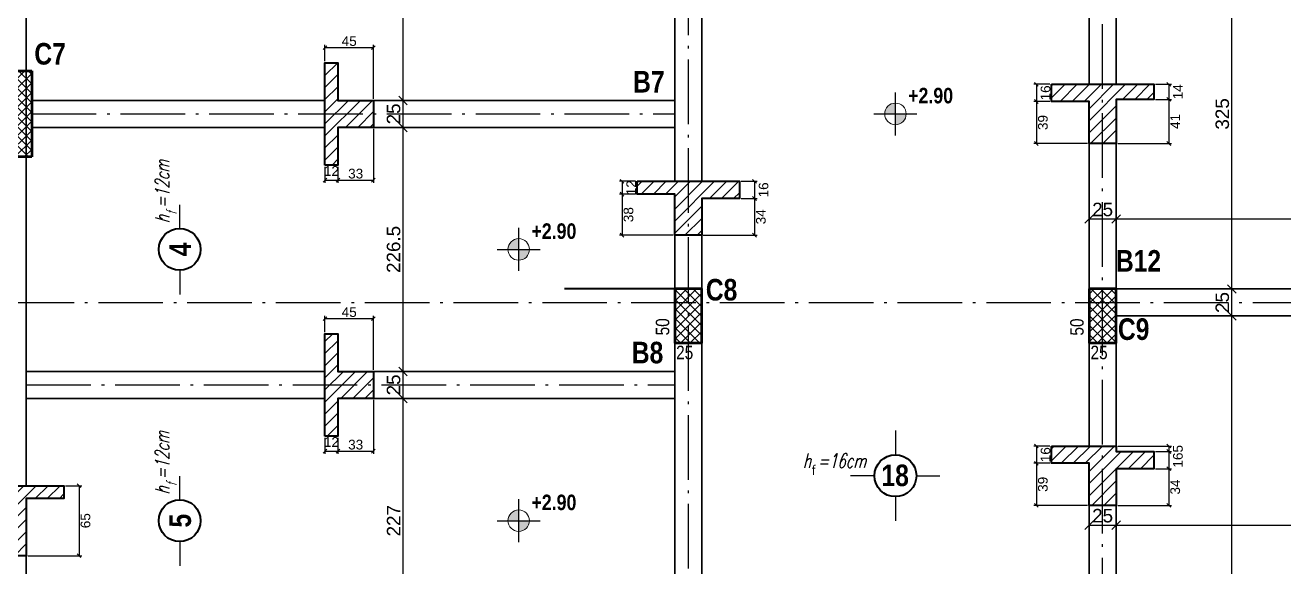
# Model space of a CAD drawing. Header units: millimetres. Extents: x -554 to 5391, y -796 to 3409.
# Drawn here: x 964 to 2134, y 933 to 1435 of the extents above; entities that cross this region are included whole.
import ezdxf

# ---------------------------------------------------------------- set-up
doc = ezdxf.new("R2010")
doc.units = ezdxf.units.MM
doc.linetypes.add('DASHDOT', pattern=[82.5, 60, -10, 2.5, -10])
doc.linetypes.add('Solid Line copy-002', pattern=[82.5, 60, -10, 2.5, -10])
for name, color, linetype, lineweight in [('!Armirovka', 210, 'Continuous', 35), ('!Column', 10, 'Continuous', 50), ('!Dimension', 70, 'Continuous', 25), ('!Hatch', 70, 'Continuous', 25), ('!Hf', 132, 'Continuous', 25), ('035', 30, 'Continuous', 30), ('Osi', 70, 'DASHDOT', 25)]:
    doc.layers.add(name, color=color, linetype=linetype, lineweight=lineweight)
doc.layers.add('text', color=7, linetype='Continuous')
doc.styles.add('GENERATED_STYLE_3', font='ARIALNB.TTF')
doc.styles.get("Standard").update_dxf_attribs({"font": 'arial.ttf'})
doc.styles.add('АRM_nadpis', font='simplex.shx', dxfattribs={"width": 0.7, "oblique": 15})
doc.dimstyles.new('RC_PLAN', dxfattribs={"dimtxt": 12.5, "dimasz": 8, "dimexe": 4, "dimexo": 0, "dimgap": 2.5, "dimtad": 1, "dimdec": 1, "dimdsep": 46, "dimtxsty": 'Standard', "dimblk": 'OBLIQUE', "dimcen": 2.5, "dimclrd": 3, "dimclre": 3, "dimclrt": 7, "dimazin": 3, "dimtfac": 1, "dimtmove": 2, "dimatfit": 3})
doc.dimstyles.new('RC_SECTION', dxfattribs={"dimtxt": 9, "dimasz": 3.5, "dimexe": 2.5, "dimexo": 1.5, "dimgap": 1.5, "dimtad": 1, "dimdec": 0, "dimtxsty": 'Standard', "dimblk": 'OBLIQUE', "dimcen": 2.5, "dimclrd": 3, "dimclre": 3, "dimclrt": 7, "dimazin": 3, "dimtfac": 1, "dimtmove": 2, "dimatfit": 3})

# ---------------------------------------------------------------- blocks, each defined once
blk = doc.blocks.new('A$C08487612')
at = {"layer": '!Hf', "color": 4, "linetype": 'Continuous', "lineweight": 25}
for p, q in [((228, 613), (228, 831)), ((228, 224), (228, 0))]:
    blk.add_line(p, q, dxfattribs=at)
at = {"layer": '!Hf', "color": 4, "linetype": 'Continuous', "lineweight": 40}
blk.add_circle((228, 419), 194, dxfattribs=at)
at = {"layer": '!Hf', "style": 'АRM_nadpis', "oblique": 15, "width": 0.7}
for s, height, p in [('h =12cm', 131.2, (131, 663)), ('f', 91.9, (197, 742))]:
    blk.add_text(s, height=height, rotation=90, dxfattribs=at).set_placement(p)
at = {"layer": '!Hf', "color": 4, "linetype": 'Continuous', "lineweight": 5, "insert": (133, 419), "char_height": 200, "attachment_point": 2, "rotation": 90, "style": 'GENERATED_STYLE_3'}
blk.add_mtext('5', dxfattribs=at)
blk = doc.blocks.new('A$C7118115C')
at = {"layer": '!Hf', "color": 4, "linetype": 'Continuous', "lineweight": 25}
for p, q in [((228, 613), (228, 831)), ((228, 224), (228, 0))]:
    blk.add_line(p, q, dxfattribs=at)
at = {"layer": '!Hf', "color": 4, "linetype": 'Continuous', "lineweight": 40}
blk.add_circle((228, 419), 194, dxfattribs=at)
at = {"layer": '!Hf', "style": 'АRM_nadpis', "oblique": 15, "width": 0.7}
for s, height, p in [('h =12cm', 131.2, (131, 663)), ('f', 91.9, (197, 742))]:
    blk.add_text(s, height=height, rotation=90, dxfattribs=at).set_placement(p)
at = {"layer": '!Hf', "color": 4, "linetype": 'Continuous', "lineweight": 5, "insert": (133, 419), "char_height": 200, "attachment_point": 2, "rotation": 90, "style": 'GENERATED_STYLE_3'}
blk.add_mtext('4', dxfattribs=at)
blk = doc.blocks.new('_Oblique')
at = {"color": 0, "linetype": 'ByBlock', "lineweight": -2}
blk.add_line((-0.5, -0.5), (0.5, 0.5), dxfattribs=at)

msp = doc.modelspace()

# ---------------------------------------------------------------- hatches: boundary and pattern name
at = {"layer": '!Hatch'}
h = msp.add_hatch(dxfattribs=at)
h.set_pattern_fill('ANSI37', color=256, scale=50)
h.set_pattern_definition([(45, (-894969.693, -493911.5317), (-4.419417382, 4.419417382), []), (135, (-894969.693, -493911.5317), (-4.419417382, -4.419417382), [])])
h.paths.add_polyline_path([(950.42, 1393.13), (930.42, 1393.13), (930.42, 1313.13), (950.42, 1313.13)])
h.paths.add_polyline_path([(970.42, 1393.13), (950.42, 1393.13), (950.42, 1313.13), (970.42, 1313.13)])
h = msp.add_hatch(dxfattribs=at)
h.set_pattern_fill('ANSI37', color=256, scale=50)
h.set_pattern_definition([(45, (-894949.697, -493471.8046), (-4.419417382, 4.419417382), []), (135, (-894949.697, -493471.8046), (-4.419417382, -4.419417382), [])])
h.paths.add_polyline_path([(1580.42, 1190.64), (1567.92, 1190.64), (1567.92, 1165.63), (1580.42, 1165.64)])
h.paths.add_polyline_path([(1592.92, 1190.64), (1580.42, 1190.64), (1580.42, 1165.64), (1592.92, 1165.64)])
h.paths.add_polyline_path([(1580.42, 1165.64), (1580.42, 1142.86), (1592.92, 1142.86), (1592.92, 1165.64)])
h.paths.add_polyline_path([(1580.42, 1165.64), (1567.92, 1165.63), (1567.92, 1142.86), (1580.42, 1142.86)])
h.paths.add_polyline_path([(1580.42, 1142.86), (1567.92, 1142.86), (1567.92, 1140.64), (1580.42, 1140.64)])
h.paths.add_polyline_path([(1592.92, 1142.86), (1580.42, 1142.86), (1580.42, 1140.64), (1592.92, 1140.64)])
h = msp.add_hatch(dxfattribs=at)
h.set_pattern_fill('ANSI37', color=256, scale=50)
h.set_pattern_definition([(45, (-894544.7005, -493471.8046), (-4.419417382, 4.419417382), []), (135, (-894544.7005, -493471.8046), (-4.419417382, -4.419417382), [])])
h.paths.add_polyline_path([(1965.41, 1190.64), (1952.91, 1190.64), (1952.91, 1165.63), (1965.41, 1165.64)])
h.paths.add_polyline_path([(1977.91, 1190.64), (1965.41, 1190.64), (1965.41, 1165.64), (1977.91, 1165.64)])
h.paths.add_polyline_path([(1965.41, 1165.64), (1965.41, 1142.86), (1977.91, 1142.86), (1977.91, 1165.64)])
h.paths.add_polyline_path([(1965.41, 1165.64), (1952.91, 1165.63), (1952.91, 1142.86), (1965.41, 1142.86)])
h.paths.add_polyline_path([(1965.41, 1142.86), (1952.91, 1142.86), (1952.91, 1140.64), (1965.41, 1140.64)])
h.paths.add_polyline_path([(1977.91, 1142.86), (1965.41, 1142.86), (1965.41, 1140.64), (1977.91, 1140.64)])
h = msp.add_hatch()
h.set_pattern_fill('ANSI31', scale=2.5)
h.paths.add_polyline_path([(1242.9, 1305.63), (1242.9, 1340.63), (1242.9, 1365.63), (1242.9, 1400.63), (1254.9, 1400.63), (1254.9, 1365.63), (1287.9, 1365.63), (1287.9, 1340.63), (1254.9, 1340.63), (1254.9, 1305.63)])
h = msp.add_hatch()
h.set_pattern_fill('ANSI31', scale=2.5)
h.paths.add_polyline_path([(1917.91, 1380.6), (1952.91, 1380.6), (1977.91, 1380.6), (2012.91, 1380.6), (2012.91, 1366.6), (1977.91, 1366.6), (1977.91, 1325.6), (1952.91, 1325.6), (1952.91, 1364.6), (1917.91, 1364.6)])
h = msp.add_hatch(color=7)
h.paths.add_polyline_path([(1762.9, 1353.1), (1772.9, 1353.1), (1772.9, 1363.1, 0.4142136)])
h.paths.add_polyline_path([(1772.9, 1353.1), (1772.9, 1343.1, 0.4142136), (1782.9, 1353.1)])
h = msp.add_hatch()
h.set_pattern_fill('ANSI31', scale=2.5)
h.paths.add_polyline_path([(1532.92, 1290.6), (1567.92, 1290.6), (1592.92, 1290.6), (1627.92, 1290.6), (1627.92, 1274.6), (1592.92, 1274.6), (1592.92, 1240.6), (1567.92, 1240.6), (1567.92, 1278.6), (1532.92, 1278.6)])
h = msp.add_hatch(color=7)
h.paths.add_polyline_path([(1412.9, 1227.35), (1422.9, 1227.35), (1422.9, 1237.35, 0.4142136)])
h.paths.add_polyline_path([(1422.9, 1227.35), (1422.9, 1217.35, 0.4142136), (1432.9, 1227.35)])
h = msp.add_hatch()
h.set_pattern_fill('ANSI31', scale=2.5)
h.paths.add_polyline_path([(1242.9, 1054.14), (1242.9, 1089.14), (1242.9, 1114.14), (1242.9, 1149.14), (1254.9, 1149.14), (1254.9, 1114.14), (1287.9, 1114.14), (1287.9, 1089.14), (1254.9, 1089.14), (1254.9, 1054.14)])
h = msp.add_hatch()
h.set_pattern_fill('ANSI31', scale=2.5)
h.paths.add_polyline_path([(1917.9, 1044.85), (1952.9, 1044.85), (1977.9, 1044.85), (1977.9, 1039.85), (2012.9, 1039.85), (2012.9, 1023.85), (1977.9, 1023.85), (1977.9, 989.85), (1952.9, 989.85), (1952.9, 1028.85), (1917.9, 1028.85)])
h = msp.add_hatch()
h.set_pattern_fill('ANSI31', scale=2.5)
h.paths.add_polyline_path([(900.41, 1008.1), (935.41, 1008.1), (965.41, 1008.1), (1000.41, 1008.1), (1000.41, 996.1), (965.41, 996.1), (965.41, 943.1), (935.41, 943.1), (935.41, 996.1), (900.41, 996.1)])
h = msp.add_hatch(color=7)
h.paths.add_polyline_path([(1412.9, 975.6), (1422.9, 975.6), (1422.9, 985.6, 0.4142136)])
h.paths.add_polyline_path([(1422.9, 975.6), (1422.9, 965.6, 0.4142136), (1432.9, 975.6)])

# ---------------------------------------------------------------- linework, layer by layer
at = {"layer": '!Armirovka', "color": 2}
for p, q in [((1592.92, 1190.64), (1465.4, 1190.64)), ((1977.91, 1190.64), (1977.91, 1178.14))]:
    msp.add_line(p, q, dxfattribs=at)
at = {"layer": '!Column'}
for p, q in [((950.42, 1393.13), (970.42, 1393.13)), ((970.42, 1393.13), (970.42, 1313.13)), ((970.42, 1313.13), (930.42, 1313.13))]:
    msp.add_line(p, q, dxfattribs=at)
for points in [[(1567.92, 1190.64), (1567.92, 1140.64), (1592.92, 1140.64), (1592.92, 1190.64)], [(1952.91, 1190.64), (1952.91, 1140.64), (1977.91, 1140.64), (1977.91, 1190.64)]]:
    msp.add_lwpolyline(points, close=True, dxfattribs=at)
at = {"color": 7, "linetype": 'Continuous', "lineweight": 25}
msp.add_line((1567.92, 1409.62), (1567.92, 1385.12), dxfattribs=at)
at = {"color": 7, "lineweight": 25}
for p, q in [((1772.9, 1333.1), (1772.9, 1373.1)), ((1752.9, 1353.1), (1792.9, 1353.1)), ((1422.9, 1207.35), (1422.9, 1247.35)), ((1402.9, 1227.35), (1442.9, 1227.35)), ((1422.9, 955.6), (1422.9, 995.6)), ((1402.9, 975.6), (1442.9, 975.6))]:
    msp.add_line(p, q, dxfattribs=at)
at = {"color": 4, "linetype": 'Continuous', "lineweight": 25}
for p, q in [((1772.9, 1059.22), (1772.9, 1036.78)), ((1753.47, 1017.35), (1731.03, 1017.35)), ((1792.33, 1017.35), (1814.16, 1017.35)), ((1772.9, 997.92), (1772.9, 975.48))]:
    msp.add_line(p, q, dxfattribs=at)
at = {"color": 3, "lineweight": 35}
for points in [[(1242.9, 1305.63), (1242.9, 1340.63), (1242.9, 1365.63), (1242.9, 1400.63), (1254.9, 1400.63), (1254.9, 1365.63), (1287.9, 1365.63), (1287.9, 1340.63), (1254.9, 1340.63), (1254.9, 1305.63)], [(1917.91, 1380.6), (1952.91, 1380.6), (1977.91, 1380.6), (2012.91, 1380.6), (2012.91, 1366.6), (1977.91, 1366.6), (1977.91, 1325.6), (1952.91, 1325.6), (1952.91, 1364.6), (1917.91, 1364.6)], [(1532.92, 1290.6), (1567.92, 1290.6), (1592.92, 1290.6), (1627.92, 1290.6), (1627.92, 1274.6), (1592.92, 1274.6), (1592.92, 1240.6), (1567.92, 1240.6), (1567.92, 1278.6), (1532.92, 1278.6)], [(1242.9, 1054.14), (1242.9, 1089.14), (1242.9, 1114.14), (1242.9, 1149.14), (1254.9, 1149.14), (1254.9, 1114.14), (1287.9, 1114.14), (1287.9, 1089.14), (1254.9, 1089.14), (1254.9, 1054.14)], [(1917.9, 1044.85), (1952.9, 1044.85), (1977.9, 1044.85), (1977.9, 1039.85), (2012.9, 1039.85), (2012.9, 1023.85), (1977.9, 1023.85), (1977.9, 989.85), (1952.9, 989.85), (1952.9, 1028.85), (1917.9, 1028.85)], [(900.41, 1008.1), (935.41, 1008.1), (965.41, 1008.1), (1000.41, 1008.1), (1000.41, 996.1), (965.41, 996.1), (965.41, 943.1), (935.41, 943.1), (935.41, 996.1), (900.41, 996.1)]]:
    msp.add_lwpolyline(points, close=True, dxfattribs=at)
at = {"color": 7, "lineweight": 20}
for centre in [(1772.9, 1353.1), (1422.9, 1227.35), (1422.9, 975.6)]:
    msp.add_circle(centre, 10, dxfattribs=at)
at = {"color": 4, "linetype": 'Continuous', "lineweight": 40}
msp.add_circle((1772.9, 1017.35), 19.43, dxfattribs=at)
at = {"layer": '035'}
for p, q in [((965.41, 1008.1), (965.41, 1698.1)), ((1567.92, 1290.6), (1567.92, 1505.63)), ((1592.92, 1290.6), (1592.92, 1505.63)), ((1952.91, 1380.6), (1952.91, 1503.41)), ((1977.91, 1380.6), (1977.91, 1503.41)), ((970.42, 1365.63), (1242.9, 1365.63)), ((1287.9, 1365.63), (1567.92, 1365.63)), ((970.42, 1340.63), (1242.9, 1340.63)), ((1287.9, 1340.63), (1567.92, 1340.63)), ((1952.91, 1170.91), (1952.91, 1325.6)), ((1977.91, 1170.91), (1977.91, 1325.6)), ((1567.92, 860.76), (1567.92, 1240.6)), ((1592.92, 829.09), (1592.92, 1240.6)), ((1952.91, 1190.63), (2255.4, 1190.63)), ((1977.91, 1165.63), (2255.4, 1165.63)), ((1952.9, 1044.85), (1952.9, 1140.91)), ((1977.9, 1044.85), (1977.9, 1140.91)), ((965.41, 1114.14), (1242.9, 1114.14)), ((1287.9, 1114.14), (1567.91, 1114.14)), ((965.41, 1089.14), (1242.9, 1089.14)), ((1287.9, 1089.14), (1567.91, 1089.14)), ((1952.9, 869.14), (1952.9, 989.85)), ((1977.9, 869.14), (1977.9, 989.85)), ((965.41, 645.64), (965.41, 943.1))]:
    msp.add_line(p, q, dxfattribs=at)
at = {"layer": 'Osi', "linetype": 'Solid Line copy-002', "lineweight": 25}
for p, q in [((1580.42, 2641.16), (1580.42, 221.26)), ((1965.41, 221.26), (1965.41, 2641.85)), ((970.42, 1353.13), (1567.92, 1353.13)), ((124.88, 1178.14), (4062.96, 1178.14)), ((965.41, 1101.64), (1567.91, 1101.64))]:
    msp.add_line(p, q, dxfattribs=at)

# ---------------------------------------------------------------- block references
at = {"layer": '!Hf', "xscale": 0.1, "yscale": 0.1, "zscale": 0.1}
for name, p in [('A$C7118115C', (1085.09, 1185.48)), ('A$C08487612', (1085.09, 933.73))]:
    msp.add_blockref(name, p, dxfattribs=at)

# ---------------------------------------------------------------- texts
at = {"layer": 'text', "style": 'АRM_nadpis', "oblique": 15, "width": 0.7}
msp.add_text('h =16cm', height=13.122, dxfattribs=at).set_placement((1686.87, 1024.7))
at = {"layer": 'text', "style": 'АRM_nadpis'}
msp.add_text('f', height=9.19, dxfattribs=at).set_placement((1694.67, 1018.1))
at = {"layer": 'text', "color": 6, "linetype": 'Continuous', "lineweight": 5, "attachment_point": 2, "style": 'GENERATED_STYLE_3'}
for s, insert, char_height in [('C7', (987.5, 1418.91), 20), ('+2.90', (1805.6, 1377.3), 14.4), ('+2.90', (1455.6, 1251.55), 14.4), ('C8', (1611.36, 1199.94), 20), ('C9', (1994.24, 1163.37), 20), ('{\\fArial Narrow|b0|i0|c204|p34;25}', (1577.09, 1137.97), 12.5), ('{\\fArial Narrow|b0|i0|c204|p34;25}', (1962.09, 1137.97), 12.5), ('+2.90', (1455.6, 999.8), 14.4)]:
    msp.add_mtext(s, dxfattribs=dict(at, insert=insert, char_height=char_height))
at = {"layer": 'text', "color": 3, "linetype": 'Continuous', "lineweight": 5, "char_height": 20, "attachment_point": 2, "style": 'GENERATED_STYLE_3'}
for s, insert in [('B7', (1543.81, 1392.95)), ('B12', (1998.73, 1226.73)), ('B8', (1542.6, 1141.63))]:
    msp.add_mtext(s, dxfattribs=dict(at, insert=insert))
at = {"layer": 'text', "color": 6, "linetype": 'Continuous', "lineweight": 5, "char_height": 12.5, "attachment_point": 2, "rotation": 90, "style": 'GENERATED_STYLE_3'}
for insert in [(1550.27, 1155.51), (1935.27, 1155.3)]:
    msp.add_mtext('{\\fArial Narrow|b0|i0|c204|p34;50}', dxfattribs=dict(at, insert=insert))
at = {"layer": 'text', "color": 4, "linetype": 'Continuous', "lineweight": 5, "insert": (1772.66, 1027.68), "char_height": 20, "attachment_point": 2, "style": 'GENERATED_STYLE_3'}
msp.add_mtext('18', dxfattribs=at)

# ---------------------------------------------------------------- dimensions: what is measured, and where the dimension line sits
at = {"layer": '!Dimension'}
for base, p1, p2, location in [((1315.4, 1365.6), (1315.4, 1365.6), (1315.4, 1592.1), (1306.65, 1478.85)), ((2085.4, 1190.6), (2085.4, 1190.6), (2085.4, 1515.6), (2076.65, 1353.1)), ((1315.4, 1340.6), (1315.4, 1340.6), (1315.4, 1365.6), (1306.65, 1353.1)), ((1315.4, 1114.1), (1315.4, 1114.1), (1315.4, 1340.6), (1306.65, 1227.35)), ((2085.4, 1165.6), (2085.4, 1165.6), (2085.4, 1190.6), (2076.65, 1178.1)), ((2085.4, 610.6), (2085.4, 610.6), (2085.4, 1165.6), (2076.65, 888.1)), ((1315.4, 1089.1), (1315.4, 1089.1), (1315.4, 1114.1), (1306.65, 1101.6)), ((1315.4, 862.1), (1315.4, 862.1), (1315.4, 1089.1), (1306.65, 975.6))]:
    msp.add_linear_dim(base=base, p1=p1, p2=p2, angle=90, location=location, dimstyle='RC_PLAN', override={"dimtmove": 2}, dxfattribs=at).render()
for base, p1, p2 in [((1242.9, 1414.63), (1242.9, 1400.63), (1287.9, 1365.63)), ((1254.9, 1291.63), (1254.9, 1305.63), (1287.9, 1340.63)), ((1242.9, 1291.63), (1242.9, 1305.63), (1254.9, 1305.63)), ((1242.9, 1163.14), (1242.9, 1149.14), (1287.9, 1114.14)), ((1254.9, 1040.14), (1254.9, 1054.14), (1287.9, 1089.14)), ((1242.9, 1040.14), (1242.9, 1054.14), (1254.9, 1054.14))]:
    msp.add_linear_dim(base=base, p1=p1, p2=p2, dimstyle='RC_SECTION', dxfattribs=at).render()
for base, p1, p2 in [((1903.91, 1380.6), (1917.91, 1380.6), (1917.91, 1364.6)), ((2026.91, 1380.6), (2012.91, 1380.6), (2012.91, 1366.6)), ((2026.91, 1366.6), (2012.91, 1366.6), (1977.91, 1325.6)), ((1903.91, 1364.6), (1917.91, 1364.6), (1952.91, 1325.6)), ((1518.92, 1290.6), (1532.92, 1290.6), (1532.92, 1278.6)), ((1641.92, 1290.6), (1627.92, 1290.6), (1627.92, 1274.6)), ((1518.92, 1278.6), (1532.92, 1278.6), (1567.92, 1240.6)), ((1641.92, 1274.6), (1627.92, 1274.6), (1592.92, 1240.6)), ((1903.9, 1044.85), (1917.9, 1044.85), (1917.9, 1028.85)), ((2026.9, 1044.85), (1977.9, 1044.85), (2012.9, 1039.85)), ((2026.9, 1039.85), (2012.9, 1039.85), (2012.9, 1023.85)), ((1903.9, 1028.85), (1917.9, 1028.85), (1952.9, 989.85)), ((2026.9, 1023.85), (2012.9, 1023.85), (1977.9, 989.85)), ((1014.41, 1008.1), (1000.41, 1008.1), (965.41, 943.1))]:
    msp.add_linear_dim(base=base, p1=p1, p2=p2, angle=90, dimstyle='RC_SECTION', dxfattribs=at).render()
for base, p1, p2, location in [((1952.9, 1255.6), (1952.9, 1190.6), (1977.9, 1190.6), (1965.4, 1264.35)), ((1977.9, 1255.6), (1977.9, 1190.6), (2565.4, 1190.6), (2271.65, 1264.35)), ((1952.9, 971.43), (1952.9, 971.43), (1977.9, 971.43), (1965.4, 980.18)), ((1977.9, 971.43), (1977.9, 971.43), (2582.9, 971.43), (2280.4, 980.18))]:
    msp.add_linear_dim(base=base, p1=p1, p2=p2, location=location, dimstyle='RC_PLAN', override={"dimtmove": 2}, dxfattribs=at).render()

doc.saveas('drawing.dxf')
